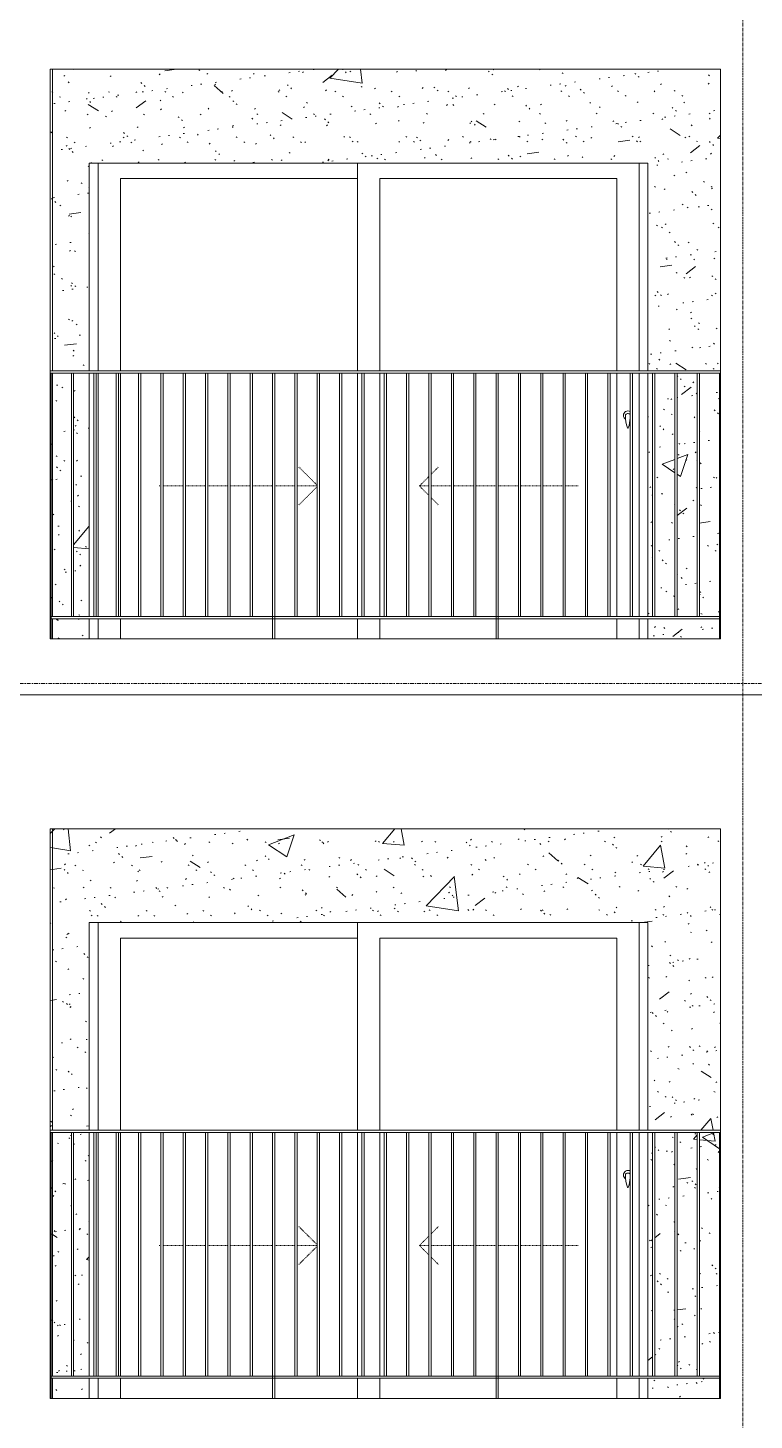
# Model space of a CAD drawing. Header units: millimetres. Extents: x -134153 to 99383, y -5233 to 35400.
# Drawn here: x -72352 to -69103, y 19302 to 25535 of the extents above; entities that cross this region are included whole.
import ezdxf

# ---------------------------------------------------------------- set-up
doc = ezdxf.new("R2010")
doc.units = ezdxf.units.MM
for name, pattern in [('Centre', [31.75, 6.35, -4.7625, 15.875, -4.7625]), ('Dash', [6, 3, -3]), ('Grid Line', [22.225, 12.7, -3.175, 3.175, -3.175])]:
    doc.linetypes.add(name, pattern=pattern)
for name, color, linetype, lineweight in [('0-1', 7, 'Continuous', 5), ('A-DOOR', 31, 'Continuous', 9), ('A-DOOR-FRAM', 31, 'Continuous', 9), ('A-DOOR-HDLN', 31, 'Dash', 9), ('A-FLOR-HRAL', 11, 'Continuous', 9), ('A-FLOR-LEVL-2', 51, 'Centre', 9), ('A-WALL', 113, 'Continuous', 9), ('A-WALL-PATT-1', 9, 'Continuous', 9), ('I-WALL-1', 7, 'Continuous', 9), ('S-GRID-1', 1, 'Grid Line', 9)]:
    doc.layers.add(name, color=color, linetype=linetype, lineweight=lineweight)
pattern_1 = [(37.5, (-81864.44, 1200), (-5.1206, 156.61216), [5.364, -118.181, 5.364, -132.812, -132.08]), (37.5, (-81864.44, 1200), (-5.1206, 156.61216), [-261.722, 5.364, -126.716]), (7.5, (-81864.44, 1200), (143.847, 229.3842), [5.364, -61.285, 5.364, -105.989, -42.672]), (7.5, (-81864.44, 1200), (143.847, 229.3842), [-178.003, 5.364, -37.308]), (327.5, (-81964.42, 1200), (253.1176, 0.4601), [5.364, -35.276, 5.364, -140.94, -191.008]), (327.5, (-81964.42, 1200), (253.1176, 0.4601), [-186.944, 5.364, -185.644]), (317.5, (-81964.42, 1200), (244.3381, 71.3376), [5.364, -14.956, 5.364, -90.546, -109.728]), (317.5, (-81964.42, 1200), (244.3381, 71.3376), [-116.23, 5.364, -104.364])]
pattern_2 = [(50, (-81864.4, 1200), (1165.978, -102.01), [121.92, -1341.12]), (355, (-81864.4, 1200), (-225.554, 1222.763), [97.536, -1072.896]), (100.451, (-81767.3, 1191.5), (940.433, 1120.746), [103.616, -1139.776]), (46.184, (-81864.4, 1525.1), (1734.906, -269.074), [182.88, -2011.68]), (96.636, (-81719.9, 1502.7), (1519.38, 1583.54), [155.42, -1709.66]), (351.184, (-81864.4, 1525.1), (1519.39, 1583.52), [146.3, -1609.34]), (21, (-81701.9, 1443.8), (970.332, -654.498), [121.92, -1341.12]), (326, (-81701.9, 1443.8), (395.533, 1178.804), [97.536, -1072.896]), (71.451, (-81621, 1389.3), (1365.87, 524.296), [103.616, -1139.776]), (37.5, (-81864.44, 1200), (19.767, 541.153), [53.645, -1006.246, 53.645, -1035.507, -1076.96]), (37.5, (-81864.44, 1200), (19.767, 541.153), [-2149.043, 53.645, -1023.315]), (7.5, (-81864.44, 1200), (427.646, 641.156), [53.645, -567.334, 53.645, -981.862, -410.464]), (7.5, (-81864.44, 1200), (427.646, 641.156), [-1656.486, 53.645, -356.82]), (327.5, (-82226.95, 1200), (867.782, -36.665), [53.645, -352.755, 53.645, -1214.323, -1682.496]), (327.5, (-82226.95, 1200), (867.782, -36.665), [-1674.368, 53.645, -1628.85]), (317.5, (-82389.5, 1200), (948.028, 162.73), [53.645, -474.675, 53.645, -788.416, -1194.816]), (317.5, (-82389.5, 1200), (948.028, 162.73), [-1370.38, 53.645, -1141.17])]

# ---------------------------------------------------------------- blocks, each defined once
blk = doc.blocks.new('NCV_TKTC_TANG 6 - 8_rvt-1-TKCS_MẶT ĐỨNG HƯỚNG BẮC')
at = {"layer": 'A-WALL-PATT-1'}
h = blk.add_hatch(dxfattribs=at)
h.set_pattern_fill('FP_3', color=256, style=0, pattern_type=2)
h.set_pattern_definition(pattern_1)
h.paths.add_polyline_path([(-72247.6, 22800), (-72242.6, 22800), (-72243, 22890), (-72247.6, 22890)])
h.paths.add_polyline_path([(-72242.6, 22900), (-72242.6, 23990), (-72247.6, 23990), (-72247.6, 22900), (-72243.1, 22900)])
h.paths.add_polyline_path([(-72242.6, 24000), (-72242.6, 25350), (-72252.6, 25349.8), (-72252.6, 24000), (-72246.7, 24000)])
h = blk.add_hatch(dxfattribs=at)
h.set_pattern_fill('FP_2', color=256, style=0, pattern_type=2)
h.set_pattern_definition(pattern_2)
h.paths.add_polyline_path([(-69577.6, 22800), (-69257.6, 22800), (-69257.6, 22890), (-69577.6, 22890)])
h.paths.add_polyline_path([(-72242.6, 22800), (-72077.6, 22800), (-72077.6, 22890), (-72242.6, 22890)])
h.paths.add_polyline_path([(-69547.6, 22900), (-69457.6, 22900), (-69457.6, 23990), (-69547.6, 23990), (-69547.6, 23076.6)])
h.paths.add_polyline_path([(-69577.6, 22900), (-69557.6, 22900), (-69557.6, 23990), (-69577.6, 23990), (-69577.6, 23076.6)])
h.paths.add_polyline_path([(-72077.6, 22900), (-72077.6, 23990), (-72147.6, 23990), (-72147.6, 22900)])
h.paths.add_polyline_path([(-69257.6, 22900), (-69257.6, 23990), (-69347.6, 23990), (-69347.6, 22900), (-69288.2, 22900)])
h.paths.add_polyline_path([(-72157.6, 22900), (-72157.6, 23990), (-72242.6, 23990), (-72242.6, 22900), (-72224.5, 22900)])
h.paths.add_polyline_path([(-69447.6, 22900), (-69357.6, 22900), (-69357.6, 23990), (-69447.6, 23989), (-69447.6, 23076.6)])
h.paths.add_polyline_path([(-72077.6, 24000), (-72077.6, 24930), (-69577.6, 24930), (-69577.6, 24000), (-69252.6, 24000), (-69252.6, 25350), (-72242.6, 25350), (-72242.6, 24000), (-72144.9, 24000)])
h = blk.add_hatch(dxfattribs=at)
h.set_pattern_fill('FP_3', color=256, style=0, pattern_type=2)
h.set_pattern_definition(pattern_1)
h.paths.add_polyline_path([(-69577.6, 22800), (-69257.6, 22800), (-69257.6, 22890), (-69577.6, 22890)])
h.paths.add_polyline_path([(-72242.6, 22800), (-72077.6, 22800), (-72077.6, 22890), (-72242.6, 22890)])
h.paths.add_polyline_path([(-69547.6, 22900), (-69457.6, 22900), (-69457.6, 23990), (-69547.6, 23990), (-69547.6, 23076.6)])
h.paths.add_polyline_path([(-69577.6, 22900), (-69557.6, 22900), (-69557.6, 23990), (-69577.6, 23990), (-69577.6, 23076.6)])
h.paths.add_polyline_path([(-72077.6, 22900), (-72077.6, 23990), (-72147.6, 23990), (-72147.6, 22900)])
h.paths.add_polyline_path([(-69257.6, 22900), (-69257.6, 23990), (-69347.6, 23990), (-69347.6, 22900), (-69288.2, 22900)])
h.paths.add_polyline_path([(-72157.6, 22900), (-72157.6, 23990), (-72242.6, 23990), (-72242.6, 22900), (-72224.5, 22900)])
h.paths.add_polyline_path([(-69447.6, 22900), (-69357.6, 22900), (-69357.6, 23990), (-69447.6, 23989), (-69447.6, 23076.6)])
h.paths.add_polyline_path([(-72077.6, 24000), (-72077.6, 24930), (-69577.6, 24930), (-69577.6, 24000), (-69252.6, 24000), (-69252.6, 25350), (-72242.6, 25350), (-72242.6, 24000), (-72144.9, 24000)])
at = {"layer": 'I-WALL-1'}
for p, q in [((-72252.6, 24000), (-72252.6, 25350)), ((-72242.6, 25350), (-72242.6, 24000)), ((-72077.6, 24000), (-72077.6, 24930)), ((-72077.6, 24930), (-69577.6, 24930)), ((-69577.6, 24930), (-69577.6, 24000)), ((-72242.6, 23990), (-72242.6, 22900)), ((-72077.6, 22900), (-72077.6, 23990)), ((-69577.6, 23990), (-69577.6, 22900)), ((-72242.6, 22890), (-72242.6, 22800)), ((-72077.6, 22800), (-72077.6, 22890)), ((-69577.6, 22890), (-69577.6, 22800))]:
    blk.add_line(p, q, dxfattribs=at)
blk = doc.blocks.new('NCV_TKTC_TANG 6 - 8_rvt-3-TKCS_MẶT ĐỨNG HƯỚNG BẮC')
at = {"layer": 'A-WALL-PATT-1'}
h = blk.add_hatch(dxfattribs=at)
h.set_pattern_fill('FP_2', color=256, style=0, pattern_type=2)
h.set_pattern_definition(pattern_2)
h.paths.add_polyline_path([(-72242.6, 19400), (-72243, 19490), (-72247.6, 19490), (-72247.6, 19400), (-72242.7, 19400)])
h.paths.add_polyline_path([(-72242.6, 19500), (-72242.6, 20590), (-72247.6, 20590), (-72247.6, 19500), (-72243.1, 19500)])
h.paths.add_polyline_path([(-72252.6, 20600), (-72242.6, 20600), (-72242.6, 21950), (-72252.6, 21950), (-72252.6, 20868.6)])
h = blk.add_hatch(dxfattribs=at)
h.set_pattern_fill('FP_3', color=256, style=0, pattern_type=2)
h.set_pattern_definition(pattern_1)
h.paths.add_polyline_path([(-72242.6, 19400), (-72243, 19490), (-72247.6, 19490), (-72247.6, 19400), (-72242.7, 19400)])
h.paths.add_polyline_path([(-72242.6, 19500), (-72242.6, 20590), (-72247.6, 20590), (-72247.6, 19500), (-72243.1, 19500)])
h.paths.add_polyline_path([(-72252.6, 20600), (-72242.6, 20600), (-72242.6, 21950), (-72252.6, 21950), (-72252.6, 20868.6)])
h = blk.add_hatch(dxfattribs=at)
h.set_pattern_fill('FP_2', color=256, style=0, pattern_type=2)
h.set_pattern_definition(pattern_2)
h.paths.add_polyline_path([(-69577.6, 19400), (-69257.6, 19400), (-69257.6, 19490), (-69577.6, 19490)])
h.paths.add_polyline_path([(-72242.6, 19400), (-72077.6, 19400), (-72077.6, 19490), (-72242.6, 19490)])
h.paths.add_polyline_path([(-69547.6, 19500), (-69457.6, 19500), (-69457.6, 20590), (-69547.6, 20590), (-69547.6, 19764.6)])
h.paths.add_polyline_path([(-69577.6, 19500), (-69557.6, 19500), (-69557.6, 20590), (-69577.6, 20590), (-69577.6, 19764.6)])
h.paths.add_polyline_path([(-72077.6, 19500), (-72077.6, 20590), (-72147.6, 20590), (-72147.6, 19500)])
h.paths.add_polyline_path([(-69257.6, 19500), (-69257.6, 20590), (-69347.6, 20590), (-69347.6, 19500), (-69288.2, 19500)])
h.paths.add_polyline_path([(-72157.6, 19500), (-72157.6, 20590), (-72242.6, 20590), (-72242.6, 19500), (-72224.5, 19500)])
h.paths.add_polyline_path([(-69447.6, 19500), (-69357.6, 19500), (-69357.6, 20590), (-69447.6, 20589), (-69447.6, 19764.6)])
h.paths.add_polyline_path([(-72077.6, 20600), (-72077.6, 21530), (-69577.6, 21530), (-69577.6, 20600), (-69252.6, 20600), (-69252.6, 21950), (-72242.6, 21950), (-72242.6, 20600), (-72144.9, 20600)])
h = blk.add_hatch(dxfattribs=at)
h.set_pattern_fill('FP_3', color=256, style=0, pattern_type=2)
h.set_pattern_definition(pattern_1)
h.paths.add_polyline_path([(-69577.6, 19400), (-69257.6, 19400), (-69257.6, 19490), (-69577.6, 19490)])
h.paths.add_polyline_path([(-72242.6, 19400), (-72077.6, 19400), (-72077.6, 19490), (-72242.6, 19490)])
h.paths.add_polyline_path([(-69547.6, 19500), (-69457.6, 19500), (-69457.6, 20590), (-69547.6, 20590), (-69547.6, 19764.6)])
h.paths.add_polyline_path([(-69577.6, 19500), (-69557.6, 19500), (-69557.6, 20590), (-69577.6, 20590), (-69577.6, 19764.6)])
h.paths.add_polyline_path([(-72077.6, 19500), (-72077.6, 20590), (-72147.6, 20590), (-72147.6, 19500)])
h.paths.add_polyline_path([(-69257.6, 19500), (-69257.6, 20590), (-69347.6, 20590), (-69347.6, 19500), (-69288.2, 19500)])
h.paths.add_polyline_path([(-72157.6, 19500), (-72157.6, 20590), (-72242.6, 20590), (-72242.6, 19500), (-72224.5, 19500)])
h.paths.add_polyline_path([(-69447.6, 19500), (-69357.6, 19500), (-69357.6, 20590), (-69447.6, 20589), (-69447.6, 19764.6)])
h.paths.add_polyline_path([(-72077.6, 20600), (-72077.6, 21530), (-69577.6, 21530), (-69577.6, 20600), (-69252.6, 20600), (-69252.6, 21950), (-72242.6, 21950), (-72242.6, 20600), (-72144.9, 20600)])
at = {"layer": 'I-WALL-1'}
for p, q in [((-72252.6, 20600), (-72252.6, 21950)), ((-72242.6, 21950), (-72242.6, 20600)), ((-72077.6, 20600), (-72077.6, 21530)), ((-72077.6, 21530), (-69577.6, 21530)), ((-69577.6, 21530), (-69577.6, 20600)), ((-72242.6, 20590), (-72242.6, 19500)), ((-72077.6, 19500), (-72077.6, 20590)), ((-69577.6, 20590), (-69577.6, 19500)), ((-72242.6, 19490), (-72242.6, 19400)), ((-72077.6, 19400), (-72077.6, 19490)), ((-69577.6, 19490), (-69577.6, 19400))]:
    blk.add_line(p, q, dxfattribs=at)
blk = doc.blocks.new('DEG_02-DEG_03 - DEG_02-2500x2400mm-CỬA ĐI 02 CÁNH TRƯỢT-625766-TKCS_MẶT ĐỨNG HƯỚNG BẮC')
at = {"layer": 'A-DOOR'}
for p, q in [((-93477.6, 10400), (-93477.6, 11330)), ((-92217.6, 11330), (-92217.6, 10400)), ((-94537.6, 11260), (-94537.6, 10400)), ((-94537.6, 11260), (-93477.6, 11260)), ((-93377.6, 11260), (-93377.6, 10400)), ((-93377.6, 11260), (-92317.6, 11260)), ((-92317.6, 10400), (-92317.6, 11260)), ((-94537.6, 10390), (-94537.6, 9300)), ((-93477.6, 9300), (-93477.6, 10390)), ((-93377.6, 10390), (-93377.6, 9300)), ((-92317.6, 9300), (-92317.6, 10390)), ((-92217.6, 10390), (-92217.6, 9300)), ((-94537.6, 9290), (-94537.6, 9200)), ((-93477.6, 9200), (-93477.6, 9290)), ((-93377.6, 9290), (-93377.6, 9200)), ((-92317.6, 9200), (-92317.6, 9290)), ((-92217.6, 9290), (-92217.6, 9200))]:
    blk.add_line(p, q, dxfattribs=at)
at = {"layer": 'A-DOOR', "flags": 128}
blk.add_lwpolyline([(-92266.1, 10208.7), (-92266.1, 10208.7), (-92266.1, 10208.7), (-92266.1, 10208.7), (-92266.1, 10208.7), (-92266.1, 10208.7), (-92266.1, 10208.7), (-92266.2, 10208.7), (-92266.2, 10208.7), (-92266.2, 10208.7), (-92266.2, 10208.7), (-92266.3, 10208.7), (-92266.3, 10208.7), (-92266.3, 10208.7), (-92266.4, 10208.7), (-92266.4, 10208.7), (-92266.4, 10208.7), (-92266.5, 10208.7), (-92266.5, 10208.7), (-92266.6, 10208.7), (-92266.6, 10208.7), (-92266.7, 10208.7), (-92266.7, 10208.7), (-92266.8, 10208.7), (-92266.8, 10208.7), (-92266.9, 10208.7), (-92266.9, 10208.7), (-92267, 10208.7), (-92267, 10208.7), (-92267.1, 10208.7), (-92267.1, 10208.7), (-92267.2, 10208.7), (-92267.3, 10208.7), (-92267.3, 10208.7), (-92267.4, 10208.7), (-92267.4, 10208.7), (-92267.5, 10208.7), (-92267.5, 10208.7), (-92267.6, 10208.7), (-92267.7, 10208.7), (-92267.7, 10208.7), (-92267.8, 10208.7), (-92267.8, 10208.7), (-92267.9, 10208.7), (-92268, 10208.7), (-92268, 10208.7), (-92268.1, 10208.7), (-92268.1, 10208.7), (-92268.2, 10208.7), (-92268.2, 10208.7), (-92268.3, 10208.7), (-92268.3, 10208.7), (-92268.4, 10208.7), (-92268.4, 10208.7), (-92268.5, 10208.7), (-92268.5, 10208.7), (-92268.6, 10208.7), (-92268.6, 10208.7), (-92268.7, 10208.7), (-92268.7, 10208.7), (-92268.7, 10208.7), (-92268.8, 10208.7), (-92268.8, 10208.7), (-92268.8, 10208.7), (-92268.9, 10208.7), (-92268.9, 10208.7), (-92268.9, 10208.7), (-92269, 10208.7), (-92269, 10208.7), (-92269, 10208.7), (-92269, 10208.7), (-92269, 10208.7), (-92269, 10208.7), (-92269, 10208.7), (-92269.1, 10208.7), (-92269.1, 10208.7)], dxfattribs=at)
at = {"layer": 'A-DOOR'}
for centre, radius, start, end in [((-92267.6, 10200), 20, 60, 180), ((-92267.6, 10200), 20, 180, 240), ((-92269.1, 10199.2), 9.45, 90, 180), ((-92113.8, 10199.2), 164.8, 180, 199.13397), ((-92266.1, 10199.2), 9.45, 30, 90), ((-92421.4, 10199.2), 164.8, 340.86603, 356.02944), ((-92267.2, 10146), 2.34, 199.13397, 261.03098), ((-92267.9, 10146), 2.34, 278.96902, 340.86603)]:
    blk.add_arc(centre, radius, start, end, dxfattribs=at)
at = {"layer": 'A-DOOR-FRAM'}
for p, q in [((-94637.6, 10400), (-94637.6, 11330)), ((-92217.6, 10400), (-92217.6, 11330)), ((-94637.6, 9300), (-94637.6, 10390)), ((-92217.6, 9300), (-92217.6, 10390)), ((-94637.6, 9200), (-94637.6, 9290)), ((-92217.6, 9200), (-92217.6, 9290))]:
    blk.add_line(p, q, dxfattribs=at)
at = {"layer": 'A-DOOR-HDLN'}
for p, q in [((-93657.6, 9887), (-93739.7, 9969.1)), ((-93200.3, 9884.2), (-93157.6, 9927)), ((-93147.6, 9937), (-93115.5, 9969.1)), ((-94364.8, 9884.2), (-94357.6, 9884.2)), ((-94347.6, 9884.2), (-94257.6, 9884.2)), ((-94247.6, 9884.2), (-94157.6, 9884.2)), ((-94147.6, 9884.2), (-94057.6, 9884.2)), ((-94047.6, 9884.2), (-93957.6, 9884.2)), ((-93947.6, 9884.2), (-93857.6, 9884.2)), ((-93847.6, 9884.2), (-93757.6, 9884.2)), ((-93747.6, 9884.2), (-93657.6, 9884.2)), ((-93657.6, 9881.5), (-93739.7, 9799.4)), ((-93200.3, 9884.2), (-93157.6, 9841.5)), ((-93157.6, 9884.2), (-93200.3, 9884.2)), ((-93057.6, 9884.2), (-93147.6, 9884.2)), ((-92957.6, 9884.2), (-93047.6, 9884.2)), ((-92857.6, 9884.2), (-92947.6, 9884.2)), ((-92757.6, 9884.2), (-92847.6, 9884.2)), ((-92657.6, 9884.2), (-92747.6, 9884.2)), ((-92557.6, 9884.2), (-92647.6, 9884.2)), ((-92490.3, 9884.2), (-92547.6, 9884.2)), ((-93147.6, 9831.5), (-93115.5, 9799.4))]:
    blk.add_line(p, q, dxfattribs=at)
blk = doc.blocks.new('Railing - 10mm-1251313-TKCS_MẶT ĐỨNG HƯỚNG BẮC')
at = {"layer": 'A-FLOR-HRAL'}
for p, q in [((-60830.064287, 5900), (-60830.064287, 6990)), ((-60820.064287, 6990), (-60820.064287, 5900))]:
    blk.add_line(p, q, dxfattribs=at)
blk = doc.blocks.new('Railing - 50 x 10mm-1251315-TKCS_MẶT ĐỨNG HƯỚNG BẮC')
at = {"layer": 'A-FLOR-HRAL'}
for p, q in [((-59897.564287, 6990), (-59907.564287, 6990)), ((-59907.564287, 5800), (-59907.564287, 6990)), ((-59897.564287, 6990), (-59897.564287, 5800))]:
    blk.add_line(p, q, dxfattribs=at)
blk = doc.blocks.new('Railing - 50 x 10mm-V58-TKCS_MẶT ĐỨNG HƯỚNG BẮC')
at = {"layer": 'A-FLOR-HRAL'}
for q in [(-69052.635618, 6990), (-69047.564287, 5800)]:
    blk.add_line((-69047.564287, 6990), q, dxfattribs=at)
blk = doc.blocks.new('Railing - 50 x 10mm-V55-TKCS_MẶT ĐỨNG HƯỚNG BẮC')
at = {"layer": 'A-FLOR-HRAL'}
for p in [(-57852.564287, 6990), (-57857.564287, 5800)]:
    blk.add_line(p, (-57857.564287, 6990), dxfattribs=at)
blk = doc.blocks.new('Railing - Railing-3821447-TKCS_MẶT ĐỨNG HƯỚNG BẮC')
at = {"layer": 'A-FLOR-HRAL'}
for p, q in [((-72252.564287, 19490), (-72252.564287, 19500)), ((-72252.564287, 19500), (-69252.564287, 19500)), ((-72252.564287, 19490), (-69252.564287, 19490))]:
    blk.add_line(p, q, dxfattribs=at)
for name, p in [('Railing - 50 x 10mm-V58-TKCS_MẶT ĐỨNG HƯỚNG BẮC', (-3200, 13600)), ('Railing - 10mm-1251313-TKCS_MẶT ĐỨNG HƯỚNG BẮC', (-11327.5, 13600)), ('Railing - 10mm-1251313-TKCS_MẶT ĐỨNG HƯỚNG BẮC', (-11227.5, 13600)), ('Railing - 10mm-1251313-TKCS_MẶT ĐỨNG HƯỚNG BẮC', (-11127.5, 13600)), ('Railing - 10mm-1251313-TKCS_MẶT ĐỨNG HƯỚNG BẮC', (-11027.5, 13600)), ('Railing - 10mm-1251313-TKCS_MẶT ĐỨNG HƯỚNG BẮC', (-10927.5, 13600)), ('Railing - 10mm-1251313-TKCS_MẶT ĐỨNG HƯỚNG BẮC', (-10827.5, 13600)), ('Railing - 10mm-1251313-TKCS_MẶT ĐỨNG HƯỚNG BẮC', (-10727.5, 13600)), ('Railing - 10mm-1251313-TKCS_MẶT ĐỨNG HƯỚNG BẮC', (-10627.5, 13600)), ('Railing - 10mm-1251313-TKCS_MẶT ĐỨNG HƯỚNG BẮC', (-10527.5, 13600)), ('Railing - 50 x 10mm-1251315-TKCS_MẶT ĐỨNG HƯỚNG BẮC', (-11350, 13600)), ('Railing - 10mm-1251313-TKCS_MẶT ĐỨNG HƯỚNG BẮC', (-10327.5, 13600)), ('Railing - 10mm-1251313-TKCS_MẶT ĐỨNG HƯỚNG BẮC', (-10227.5, 13600)), ('Railing - 10mm-1251313-TKCS_MẶT ĐỨNG HƯỚNG BẮC', (-10127.5, 13600)), ('Railing - 10mm-1251313-TKCS_MẶT ĐỨNG HƯỚNG BẮC', (-10027.5, 13600)), ('Railing - 10mm-1251313-TKCS_MẶT ĐỨNG HƯỚNG BẮC', (-9927.5, 13600)), ('Railing - 10mm-1251313-TKCS_MẶT ĐỨNG HƯỚNG BẮC', (-9827.5, 13600)), ('Railing - 10mm-1251313-TKCS_MẶT ĐỨNG HƯỚNG BẮC', (-9727.5, 13600)), ('Railing - 10mm-1251313-TKCS_MẶT ĐỨNG HƯỚNG BẮC', (-9627.5, 13600)), ('Railing - 10mm-1251313-TKCS_MẶT ĐỨNG HƯỚNG BẮC', (-9527.5, 13600)), ('Railing - 50 x 10mm-1251315-TKCS_MẶT ĐỨNG HƯỚNG BẮC', (-10350, 13600)), ('Railing - 10mm-1251313-TKCS_MẶT ĐỨNG HƯỚNG BẮC', (-9327.5, 13600)), ('Railing - 10mm-1251313-TKCS_MẶT ĐỨNG HƯỚNG BẮC', (-9227.5, 13600)), ('Railing - 10mm-1251313-TKCS_MẶT ĐỨNG HƯỚNG BẮC', (-9127.5, 13600)), ('Railing - 10mm-1251313-TKCS_MẶT ĐỨNG HƯỚNG BẮC', (-9027.5, 13600)), ('Railing - 10mm-1251313-TKCS_MẶT ĐỨNG HƯỚNG BẮC', (-8927.5, 13600)), ('Railing - 10mm-1251313-TKCS_MẶT ĐỨNG HƯỚNG BẮC', (-8827.5, 13600)), ('Railing - 10mm-1251313-TKCS_MẶT ĐỨNG HƯỚNG BẮC', (-8727.5, 13600)), ('Railing - 10mm-1251313-TKCS_MẶT ĐỨNG HƯỚNG BẮC', (-8627.5, 13600)), ('Railing - 10mm-1251313-TKCS_MẶT ĐỨNG HƯỚNG BẮC', (-8527.5, 13600)), ('Railing - 50 x 10mm-V55-TKCS_MẶT ĐỨNG HƯỚNG BẮC', (-11400, 13600))]:
    blk.add_blockref(name, p)
blk = doc.blocks.new('Top Rail Type - Top Rail_Internal_-3821448-TKCS_MẶT ĐỨNG HƯỚNG BẮC')
at = {"layer": 'A-FLOR-HRAL'}
for p, q in [((-72252.564287, 20590), (-72252.564287, 20600)), ((-69252.564287, 20600), (-72252.564287, 20600)), ((-72252.564287, 20590), (-69252.564287, 20590))]:
    blk.add_line(p, q, dxfattribs=at)
blk = doc.blocks.new('Railing - Railing-3824696-TKCS_MẶT ĐỨNG HƯỚNG BẮC')
at = {"layer": 'A-FLOR-HRAL'}
for p, q in [((-72252.564287, 22890), (-72252.564287, 22900)), ((-72252.564287, 22900), (-69252.564287, 22900)), ((-72252.564287, 22890), (-69252.564287, 22890))]:
    blk.add_line(p, q, dxfattribs=at)
for name, p in [('Railing - 50 x 10mm-V58-TKCS_MẶT ĐỨNG HƯỚNG BẮC', (-3200, 17000)), ('Railing - 10mm-1251313-TKCS_MẶT ĐỨNG HƯỚNG BẮC', (-11327.5, 17000)), ('Railing - 10mm-1251313-TKCS_MẶT ĐỨNG HƯỚNG BẮC', (-11227.5, 17000)), ('Railing - 10mm-1251313-TKCS_MẶT ĐỨNG HƯỚNG BẮC', (-11127.5, 17000)), ('Railing - 10mm-1251313-TKCS_MẶT ĐỨNG HƯỚNG BẮC', (-11027.5, 17000)), ('Railing - 10mm-1251313-TKCS_MẶT ĐỨNG HƯỚNG BẮC', (-10927.5, 17000)), ('Railing - 10mm-1251313-TKCS_MẶT ĐỨNG HƯỚNG BẮC', (-10827.5, 17000)), ('Railing - 10mm-1251313-TKCS_MẶT ĐỨNG HƯỚNG BẮC', (-10727.5, 17000)), ('Railing - 10mm-1251313-TKCS_MẶT ĐỨNG HƯỚNG BẮC', (-10627.5, 17000)), ('Railing - 10mm-1251313-TKCS_MẶT ĐỨNG HƯỚNG BẮC', (-10527.5, 17000)), ('Railing - 50 x 10mm-1251315-TKCS_MẶT ĐỨNG HƯỚNG BẮC', (-11350, 17000)), ('Railing - 10mm-1251313-TKCS_MẶT ĐỨNG HƯỚNG BẮC', (-10327.5, 17000)), ('Railing - 10mm-1251313-TKCS_MẶT ĐỨNG HƯỚNG BẮC', (-10227.5, 17000)), ('Railing - 10mm-1251313-TKCS_MẶT ĐỨNG HƯỚNG BẮC', (-10127.5, 17000)), ('Railing - 10mm-1251313-TKCS_MẶT ĐỨNG HƯỚNG BẮC', (-10027.5, 17000)), ('Railing - 10mm-1251313-TKCS_MẶT ĐỨNG HƯỚNG BẮC', (-9927.5, 17000)), ('Railing - 10mm-1251313-TKCS_MẶT ĐỨNG HƯỚNG BẮC', (-9827.5, 17000)), ('Railing - 10mm-1251313-TKCS_MẶT ĐỨNG HƯỚNG BẮC', (-9727.5, 17000)), ('Railing - 10mm-1251313-TKCS_MẶT ĐỨNG HƯỚNG BẮC', (-9627.5, 17000)), ('Railing - 10mm-1251313-TKCS_MẶT ĐỨNG HƯỚNG BẮC', (-9527.5, 17000)), ('Railing - 50 x 10mm-1251315-TKCS_MẶT ĐỨNG HƯỚNG BẮC', (-10350, 17000)), ('Railing - 10mm-1251313-TKCS_MẶT ĐỨNG HƯỚNG BẮC', (-9327.5, 17000)), ('Railing - 10mm-1251313-TKCS_MẶT ĐỨNG HƯỚNG BẮC', (-9227.5, 17000)), ('Railing - 10mm-1251313-TKCS_MẶT ĐỨNG HƯỚNG BẮC', (-9127.5, 17000)), ('Railing - 10mm-1251313-TKCS_MẶT ĐỨNG HƯỚNG BẮC', (-9027.5, 17000)), ('Railing - 10mm-1251313-TKCS_MẶT ĐỨNG HƯỚNG BẮC', (-8927.5, 17000)), ('Railing - 10mm-1251313-TKCS_MẶT ĐỨNG HƯỚNG BẮC', (-8827.5, 17000)), ('Railing - 10mm-1251313-TKCS_MẶT ĐỨNG HƯỚNG BẮC', (-8727.5, 17000)), ('Railing - 10mm-1251313-TKCS_MẶT ĐỨNG HƯỚNG BẮC', (-8627.5, 17000)), ('Railing - 10mm-1251313-TKCS_MẶT ĐỨNG HƯỚNG BẮC', (-8527.5, 17000)), ('Railing - 50 x 10mm-V55-TKCS_MẶT ĐỨNG HƯỚNG BẮC', (-11400, 17000))]:
    blk.add_blockref(name, p)
blk = doc.blocks.new('Top Rail Type - Top Rail_Internal_-3824697-TKCS_MẶT ĐỨNG HƯỚNG BẮC')
at = {"layer": 'A-FLOR-HRAL'}
for p, q in [((-72252.564287, 23990), (-72252.564287, 24000)), ((-69252.564287, 24000), (-72252.564287, 24000)), ((-72252.564287, 23990), (-69252.564287, 23990))]:
    blk.add_line(p, q, dxfattribs=at)

msp = doc.modelspace()

# ---------------------------------------------------------------- linework, layer by layer
at = {"layer": 'A-FLOR-LEVL-2'}
msp.add_line((-134152.6, 22600), (-25724.3, 22600), dxfattribs=at)
at = {"layer": 'A-WALL'}
for p, q in [((-72252.6, 22800), (-72252.6, 25350)), ((-72252.6, 25350), (-69252.6, 25350)), ((-69252.6, 25350), (-69252.6, 22800)), ((-69252.6, 22800), (-72252.6, 22800)), ((-62257.6, 22550), (-76052.6, 22550)), ((-72252.6, 19400), (-72252.6, 21950)), ((-72252.6, 21950), (-69252.6, 21950)), ((-69252.6, 21950), (-69252.6, 19400)), ((-69252.6, 19400), (-72252.6, 19400))]:
    msp.add_line(p, q, dxfattribs=at)
at = {"layer": 'S-GRID-1'}
msp.add_line((-69152.6, 207.3), (-69152.6, 30285.9), dxfattribs=at)

# ---------------------------------------------------------------- block references
at = {"layer": '0-1'}
for name in ['NCV_TKTC_TANG 6 - 8_rvt-1-TKCS_MẶT ĐỨNG HƯỚNG BẮC', 'NCV_TKTC_TANG 6 - 8_rvt-3-TKCS_MẶT ĐỨNG HƯỚNG BẮC']:
    msp.add_blockref(name, (0, 0), dxfattribs=at)
at = {"layer": 'A-DOOR'}
for p in [(22600, 13600), (22600, 10200)]:
    msp.add_blockref('DEG_02-DEG_03 - DEG_02-2500x2400mm-CỬA ĐI 02 CÁNH TRƯỢT-625766-TKCS_MẶT ĐỨNG HƯỚNG BẮC', p, dxfattribs=at)
at = {"layer": 'A-FLOR-HRAL'}
for name in ['Top Rail Type - Top Rail_Internal_-3824697-TKCS_MẶT ĐỨNG HƯỚNG BẮC', 'Railing - Railing-3824696-TKCS_MẶT ĐỨNG HƯỚNG BẮC', 'Top Rail Type - Top Rail_Internal_-3821448-TKCS_MẶT ĐỨNG HƯỚNG BẮC', 'Railing - Railing-3821447-TKCS_MẶT ĐỨNG HƯỚNG BẮC']:
    msp.add_blockref(name, (0, 0), dxfattribs=at)

doc.saveas('drawing.dxf')
